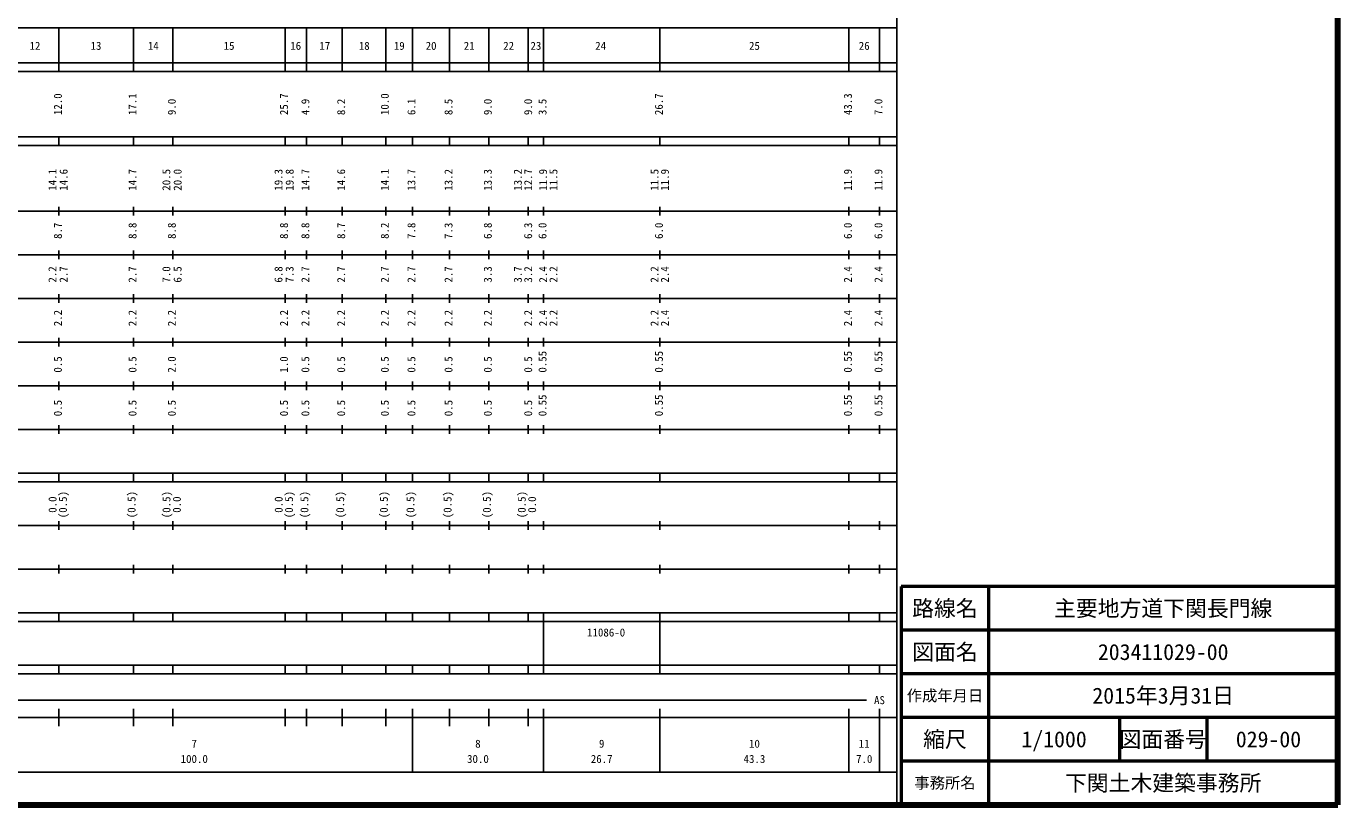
# Model space of a CAD drawing. Units: millimetres on the paper, enlarged 1000 times. Extents: x 40000 to 680000, y 20000 to 380000.
# Drawn here: x 379506 to 680000, y 20000 to 198357 of the extents above; entities that cross this region are included whole.
import ezdxf
from ezdxf.enums import TextEntityAlignment as Align

# ---------------------------------------------------------------- set-up
doc = ezdxf.new("R2010")
doc.units = ezdxf.units.MM
doc.header["$LTSCALE"] = 1000
for name, color, linetype, lineweight in [('M-TTL', 2, 'Continuous', 140), ('M-TTL-BAND', 7, 'Continuous', 25), ('M-TTL-FRAM', 2, 'Continuous', 50), ('M-TTL-LINE', 7, 'Continuous', 50)]:
    doc.layers.add(name, color=color, linetype=linetype, lineweight=lineweight)
doc.layers.add('M-TTL-TXT', color=7, linetype='Continuous')
doc.styles.add('ＭＳ ゴシック', font='')
doc.styles.get('ＭＳ ゴシック').set_extended_font_data('MS Gothic')

msp = doc.modelspace()

# ---------------------------------------------------------------- linework, layer by layer
at = {"layer": 'M-TTL'}
for p, q in [((680000, 20000), (680000, 380000)), ((40000, 20000), (680000, 20000))]:
    msp.add_line(p, q, dxfattribs=at)
at = {"layer": 'M-TTL-BAND'}
for p, q in [((579000, 20000), (579000, 370000)), ((68000, 198000), (579000, 198000)), ((387000, 188000), (387000, 198000)), ((404100, 188000), (404100, 198000)), ((413100, 188000), (413100, 198000)), ((438800, 188000), (438800, 198000)), ((443700, 188000), (443700, 198000)), ((451900, 188000), (451900, 198000)), ((461900, 188000), (461900, 198000)), ((468000, 188000), (468000, 198000)), ((476500, 188000), (476500, 198000)), ((485500, 188000), (485500, 198000)), ((494500, 188000), (494500, 198000)), ((498000, 188000), (498000, 198000)), ((524700, 188000), (524700, 198000)), ((568000, 188000), (568000, 198000)), ((575000, 188000), (575000, 198000)), ((40000, 190000), (579000, 190000)), ((40000, 188000), (579000, 188000)), ((40000, 173000), (579000, 173000)), ((387000, 171000), (387000, 173000)), ((404100, 171000), (404100, 173000)), ((413100, 171000), (413100, 173000)), ((438800, 171000), (438800, 173000)), ((443700, 171000), (443700, 173000)), ((451900, 171000), (451900, 173000)), ((461900, 171000), (461900, 173000)), ((468000, 171000), (468000, 173000)), ((476500, 171000), (476500, 173000)), ((485500, 171000), (485500, 173000)), ((494500, 171000), (494500, 173000)), ((498000, 171000), (498000, 173000)), ((524700, 171000), (524700, 173000)), ((568000, 171000), (568000, 173000)), ((575000, 171000), (575000, 173000)), ((40000, 171000), (579000, 171000)), ((387000, 155000), (387000, 157000)), ((404100, 155000), (404100, 157000)), ((413100, 155000), (413100, 157000)), ((438800, 155000), (438800, 157000)), ((443700, 155000), (443700, 157000)), ((451900, 155000), (451900, 157000)), ((461900, 155000), (461900, 157000)), ((468000, 155000), (468000, 157000)), ((476500, 155000), (476500, 157000)), ((485500, 155000), (485500, 157000)), ((494500, 155000), (494500, 157000)), ((498000, 155000), (498000, 157000)), ((524700, 155000), (524700, 157000)), ((568000, 155000), (568000, 157000)), ((575000, 155000), (575000, 157000)), ((40000, 156000), (579000, 156000)), ((46000, 146000), (579000, 146000)), ((387000, 145000), (387000, 147000)), ((404100, 145000), (404100, 147000)), ((413100, 145000), (413100, 147000)), ((438800, 145000), (438800, 147000)), ((443700, 145000), (443700, 147000)), ((451900, 145000), (451900, 147000)), ((461900, 145000), (461900, 147000)), ((468000, 145000), (468000, 147000)), ((476500, 145000), (476500, 147000)), ((485500, 145000), (485500, 147000)), ((494500, 145000), (494500, 147000)), ((498000, 145000), (498000, 147000)), ((524700, 145000), (524700, 147000)), ((568000, 145000), (568000, 147000)), ((575000, 145000), (575000, 147000)), ((52000, 136000), (579000, 136000)), ((387000, 135000), (387000, 137000)), ((404100, 135000), (404100, 137000)), ((413100, 135000), (413100, 137000)), ((438800, 135000), (438800, 137000)), ((443700, 135000), (443700, 137000)), ((451900, 135000), (451900, 137000)), ((461900, 135000), (461900, 137000)), ((468000, 135000), (468000, 137000)), ((476500, 135000), (476500, 137000)), ((485500, 135000), (485500, 137000)), ((494500, 135000), (494500, 137000)), ((498000, 135000), (498000, 137000)), ((524700, 135000), (524700, 137000)), ((568000, 135000), (568000, 137000)), ((575000, 135000), (575000, 137000)), ((387000, 125000), (387000, 127000)), ((404100, 125000), (404100, 127000)), ((413100, 125000), (413100, 127000)), ((438800, 125000), (438800, 127000)), ((443700, 125000), (443700, 127000)), ((451900, 125000), (451900, 127000)), ((461900, 125000), (461900, 127000)), ((468000, 125000), (468000, 127000)), ((476500, 125000), (476500, 127000)), ((485500, 125000), (485500, 127000)), ((494500, 125000), (494500, 127000)), ((498000, 125000), (498000, 127000)), ((524700, 125000), (524700, 127000)), ((568000, 125000), (568000, 127000)), ((575000, 125000), (575000, 127000)), ((46000, 126000), (579000, 126000)), ((52000, 116000), (579000, 116000)), ((387000, 115000), (387000, 117000)), ((404100, 115000), (404100, 117000)), ((413100, 115000), (413100, 117000)), ((438800, 115000), (438800, 117000)), ((443700, 115000), (443700, 117000)), ((451900, 115000), (451900, 117000)), ((461900, 115000), (461900, 117000)), ((468000, 115000), (468000, 117000)), ((476500, 115000), (476500, 117000)), ((485500, 115000), (485500, 117000)), ((494500, 115000), (494500, 117000)), ((498000, 115000), (498000, 117000)), ((524700, 115000), (524700, 117000)), ((568000, 115000), (568000, 117000)), ((575000, 115000), (575000, 117000)), ((46000, 106000), (579000, 106000)), ((387000, 105000), (387000, 107000)), ((404100, 105000), (404100, 107000)), ((413100, 105000), (413100, 107000)), ((438800, 105000), (438800, 107000)), ((443700, 105000), (443700, 107000)), ((451900, 105000), (451900, 107000)), ((461900, 105000), (461900, 107000)), ((468000, 105000), (468000, 107000)), ((476500, 105000), (476500, 107000)), ((485500, 105000), (485500, 107000)), ((494500, 105000), (494500, 107000)), ((498000, 105000), (498000, 107000)), ((524700, 105000), (524700, 107000)), ((568000, 105000), (568000, 107000)), ((575000, 105000), (575000, 107000)), ((40000, 96000), (579000, 96000)), ((40000, 94000), (579000, 94000)), ((387000, 94000), (387000, 96000)), ((404100, 94000), (404100, 96000)), ((413100, 94000), (413100, 96000)), ((438800, 94000), (438800, 96000)), ((443700, 94000), (443700, 96000)), ((451900, 94000), (451900, 96000)), ((461900, 94000), (461900, 96000)), ((468000, 94000), (468000, 96000)), ((476500, 94000), (476500, 96000)), ((485500, 94000), (485500, 96000)), ((494500, 94000), (494500, 96000)), ((498000, 94000), (498000, 96000)), ((524700, 94000), (524700, 96000)), ((568000, 94000), (568000, 96000)), ((575000, 94000), (575000, 96000)), ((387000, 83000), (387000, 85000)), ((404100, 83000), (404100, 85000)), ((413100, 83000), (413100, 85000)), ((438800, 83000), (438800, 85000)), ((443700, 83000), (443700, 85000)), ((451900, 83000), (451900, 85000)), ((461900, 83000), (461900, 85000)), ((468000, 83000), (468000, 85000)), ((476500, 83000), (476500, 85000)), ((485500, 83000), (485500, 85000)), ((494500, 83000), (494500, 85000)), ((498000, 83000), (498000, 85000)), ((524700, 83000), (524700, 85000)), ((568000, 83000), (568000, 85000)), ((575000, 83000), (575000, 85000)), ((49000, 84000), (579000, 84000)), ((40000, 74000), (579000, 74000)), ((387000, 73000), (387000, 75000)), ((404100, 73000), (404100, 75000)), ((413100, 73000), (413100, 75000)), ((438800, 73000), (438800, 75000)), ((443700, 73000), (443700, 75000)), ((451900, 73000), (451900, 75000)), ((461900, 73000), (461900, 75000)), ((468000, 73000), (468000, 75000)), ((476500, 73000), (476500, 75000)), ((485500, 73000), (485500, 75000)), ((494500, 73000), (494500, 75000)), ((498000, 73000), (498000, 75000)), ((524700, 73000), (524700, 75000)), ((568000, 73000), (568000, 75000)), ((575000, 73000), (575000, 75000)), ((40000, 64000), (579000, 64000)), ((387000, 62000), (387000, 64000)), ((404100, 62000), (404100, 64000)), ((413100, 62000), (413100, 64000)), ((438800, 62000), (438800, 64000)), ((443700, 62000), (443700, 64000)), ((451900, 62000), (451900, 64000)), ((461900, 62000), (461900, 64000)), ((468000, 62000), (468000, 64000)), ((476500, 62000), (476500, 64000)), ((485500, 62000), (485500, 64000)), ((494500, 62000), (494500, 64000)), ((498000, 62000), (498000, 64000)), ((524700, 62000), (524700, 64000)), ((568000, 62000), (568000, 64000)), ((575000, 62000), (575000, 64000)), ((40000, 62000), (579000, 62000)), ((498000, 52000), (498000, 62000)), ((524700, 52000), (524700, 62000)), ((40000, 52000), (579000, 52000)), ((387000, 50000), (387000, 52000)), ((404100, 50000), (404100, 52000)), ((413100, 50000), (413100, 52000)), ((438800, 50000), (438800, 52000)), ((443700, 50000), (443700, 52000)), ((451900, 50000), (451900, 52000)), ((461900, 50000), (461900, 52000)), ((468000, 50000), (468000, 52000)), ((476500, 50000), (476500, 52000)), ((485500, 50000), (485500, 52000)), ((494500, 50000), (494500, 52000)), ((498000, 50000), (498000, 52000)), ((524700, 50000), (524700, 52000)), ((568000, 50000), (568000, 52000)), ((575000, 50000), (575000, 52000)), ((40000, 50000), (579000, 50000)), ((71000, 44000), (572000, 44000)), ((40000, 40000), (579000, 40000)), ((387000, 38000), (387000, 42000)), ((404100, 38000), (404100, 42000)), ((413100, 38000), (413100, 42000)), ((438800, 38000), (438800, 42000)), ((443700, 38000), (443700, 42000)), ((451900, 38000), (451900, 42000)), ((461900, 38000), (461900, 42000)), ((468000, 27500), (468000, 42000)), ((476500, 38000), (476500, 42000)), ((485500, 38000), (485500, 42000)), ((494500, 38000), (494500, 42000)), ((498000, 27500), (498000, 42000)), ((524700, 27500), (524700, 42000)), ((568000, 27500), (568000, 42000)), ((575000, 27500), (575000, 42000)), ((68000, 27500), (579000, 27500))]:
    msp.add_line(p, q, dxfattribs=at)
at = {"layer": 'M-TTL-FRAM'}
for p, q in [((680000, 70000), (580000, 70000)), ((580000, 70000), (580000, 20000))]:
    msp.add_line(p, q, dxfattribs=at)
at = {"layer": 'M-TTL-LINE'}
for p, q in [((600000, 70000), (600000, 20000)), ((680000, 60000), (580000, 60000)), ((680000, 50000), (580000, 50000)), ((680000, 40000), (580000, 40000)), ((630000, 40000), (630000, 30000)), ((650000, 40000), (650000, 30000)), ((680000, 30000), (580000, 30000))]:
    msp.add_line(p, q, dxfattribs=at)

# ---------------------------------------------------------------- texts
at = {"layer": 'M-TTL-BAND', "style": 'ＭＳ ゴシック'}
for s, p in [('12', (381500, 192405)), ('13', (395488, 192405)), ('14', (408620, 192405)), ('15', (425983, 192405)), ('16', (441247, 192405)), ('17', (447921, 192405)), ('18', (456950, 192405)), ('19', (464976, 192405)), ('20', (472268, 192405)), ('21', (480986, 192405)), ('22', (490033, 192405)), ('23', (496284, 192405)), ('24', (511120, 192405)), ('25', (546350, 192405)), ('26', (571500, 192405)), ('AS', (575000, 42500)), ('7', (418000, 32523)), ('8', (483000, 32523)), ('9', (511350, 32523)), ('10', (546350, 32523)), ('11', (571500, 32523)), ('100.0', (418000, 29033)), ('30.0', (483000, 29033)), ('26.7', (511350, 29033)), ('43.3', (546350, 29033)), ('7.0', (571500, 29033))]:
    msp.add_text(s, height=1833, dxfattribs=at).set_placement(p, align=Align.BOTTOM_CENTER)
for s, p in [('12.0', (386750, 178000)), ('17.1', (403850, 178000)), ('9.0', (412850, 178000)), ('25.7', (438550, 178000)), ('4.9', (443450, 178000)), ('8.2', (451650, 178000)), ('10.0', (461650, 178000)), ('6.1', (467750, 178000)), ('8.5', (476250, 178000)), ('9.0', (485250, 178000)), ('9.0', (494497, 178000)), ('3.5', (497785, 178000)), ('26.7', (524450, 178000)), ('43.3', (567750, 178000)), ('7.0', (574750, 178000)), ('14.1', (385500, 160674)), ('14.6', (388058, 160674)), ('14.7', (403850, 160674)), ('20.5', (411600, 160674)), ('20.0', (414181, 160674)), ('19.3', (437300, 160674)), ('19.8', (439851, 160674)), ('14.7', (443450, 160674)), ('14.6', (451650, 160674)), ('14.1', (461650, 160674)), ('13.7', (467750, 160674)), ('13.2', (476250, 160674)), ('13.3', (485250, 160674)), ('13.2', (492127, 160674)), ('12.7', (494497, 160674)), ('11.9', (497915, 160674)), ('11.5', (500285, 160674)), ('11.5', (523450, 160674)), ('11.9', (525820, 160674)), ('11.9', (567750, 160674)), ('11.9', (574750, 160674)), ('8.7', (386750, 149625)), ('8.8', (403850, 149625)), ('8.8', (412850, 149625)), ('8.8', (438550, 149625)), ('8.8', (443450, 149625)), ('8.7', (451650, 149625)), ('8.2', (461650, 149625)), ('7.8', (467750, 149625)), ('7.3', (476250, 149625)), ('6.8', (485250, 149625)), ('6.3', (494497, 149625)), ('6.0', (497785, 149625)), ('6.0', (524450, 149625)), ('6.0', (567750, 149625)), ('6.0', (574750, 149625)), ('2.2', (385500, 139625)), ('2.7', (388054, 139625)), ('2.7', (403850, 139625)), ('7.0', (411600, 139625)), ('6.5', (414181, 139625)), ('6.8', (437300, 139625)), ('7.3', (439841, 139625)), ('2.7', (443450, 139625)), ('2.7', (451650, 139625)), ('2.7', (461650, 139625)), ('2.7', (467750, 139625)), ('2.7', (476250, 139625)), ('3.3', (485250, 139625)), ('3.7', (492127, 139625)), ('3.2', (494497, 139625)), ('2.4', (497915, 139625)), ('2.2', (500285, 139625)), ('2.2', (523450, 139625)), ('2.4', (525820, 139625)), ('2.4', (567750, 139625)), ('2.4', (574750, 139625)), ('2.2', (386750, 129625)), ('2.2', (403850, 129625)), ('2.2', (412850, 129625)), ('2.2', (438550, 129625)), ('2.2', (443450, 129625)), ('2.2', (451650, 129625)), ('2.2', (461650, 129625)), ('2.2', (467750, 129625)), ('2.2', (476250, 129625)), ('2.2', (485250, 129625)), ('2.2', (494497, 129625)), ('2.4', (497915, 129625)), ('2.2', (500285, 129625)), ('2.2', (523450, 129625)), ('2.4', (525820, 129625)), ('2.4', (567750, 129625)), ('2.4', (574750, 129625)), ('0.55', (497785, 119000)), ('0.55', (524450, 119000)), ('0.55', (567750, 119000)), ('0.55', (574750, 119000)), ('0.5', (386750, 119000)), ('0.5', (403850, 119000)), ('2.0', (412850, 119000)), ('1.0', (438550, 119000)), ('0.5', (443450, 119000)), ('0.5', (451650, 119000)), ('0.5', (461650, 119000)), ('0.5', (467750, 119000)), ('0.5', (476250, 119000)), ('0.5', (485250, 119000)), ('0.5', (494497, 119000)), ('0.5', (386750, 109000)), ('0.5', (403850, 109000)), ('0.5', (412850, 109000)), ('0.5', (438550, 109000)), ('0.5', (443450, 109000)), ('0.5', (451650, 109000)), ('0.5', (461650, 109000)), ('0.5', (467750, 109000)), ('0.5', (476250, 109000)), ('0.5', (485250, 109000)), ('0.5', (494497, 109000)), ('0.55', (497785, 109000)), ('0.55', (524450, 109000)), ('0.55', (567750, 109000)), ('0.55', (574750, 109000))]:
    msp.add_text(s, height=1833, rotation=90, dxfattribs=at).set_placement(p, align=Align.MIDDLE_LEFT)
for s, p in [('0.0', (387000, 88764)), ('(0.5)', (389370, 88764)), ('(0.5)', (405100, 88764)), ('(0.5)', (413100, 88764)), ('0.0', (415470, 88764)), ('0.0', (438800, 88764)), ('(0.5)', (441170, 88764)), ('(0.5)', (444700, 88764)), ('(0.5)', (452900, 88764)), ('(0.5)', (462900, 88764)), ('(0.5)', (469000, 88764)), ('(0.5)', (477500, 88764)), ('(0.5)', (486500, 88764)), ('(0.5)', (494500, 88764)), ('0.0', (496870, 88764))]:
    msp.add_text(s, height=1833, rotation=90, dxfattribs=at).set_placement(p, align=Align.BOTTOM_CENTER)
msp.add_text('11086-0', height=1833, dxfattribs=at).set_placement((508000, 58000), align=Align.BOTTOM_LEFT)
at = {"layer": 'M-TTL-TXT', "style": 'ＭＳ ゴシック'}
for s, height, p in [('路線名', 3666, (590000, 65000)), ('路線名', 3666, (590000, 65000)), ('主要地方道下関長門線', 3666, (640000, 65000)), ('図面名', 3666, (590000, 55000)), ('図面名', 3666, (590000, 55000)), ('203411029-00', 3666, (640000, 55000)), ('作成年月日', 2566, (590000, 45000)), ('作成年月日', 2566, (590000, 45000)), ('2015年3月31日', 3666, (640000, 45000)), ('縮尺', 3666, (590000, 35000)), ('縮尺', 3666, (590000, 35000)), ('1/1000', 3666, (615000, 35000)), ('図面番号', 3666, (640000, 35000)), ('図面番号', 3666, (640000, 35000)), ('029-00', 3666, (664125, 35000)), ('下関土木建築事務所', 3666, (640000, 25000)), ('事務所名', 2566, (590000, 25000)), ('事務所名', 2566, (590000, 25000))]:
    msp.add_text(s, height=height, dxfattribs=at).set_placement(p, align=Align.MIDDLE_CENTER)

doc.saveas('drawing.dxf')
